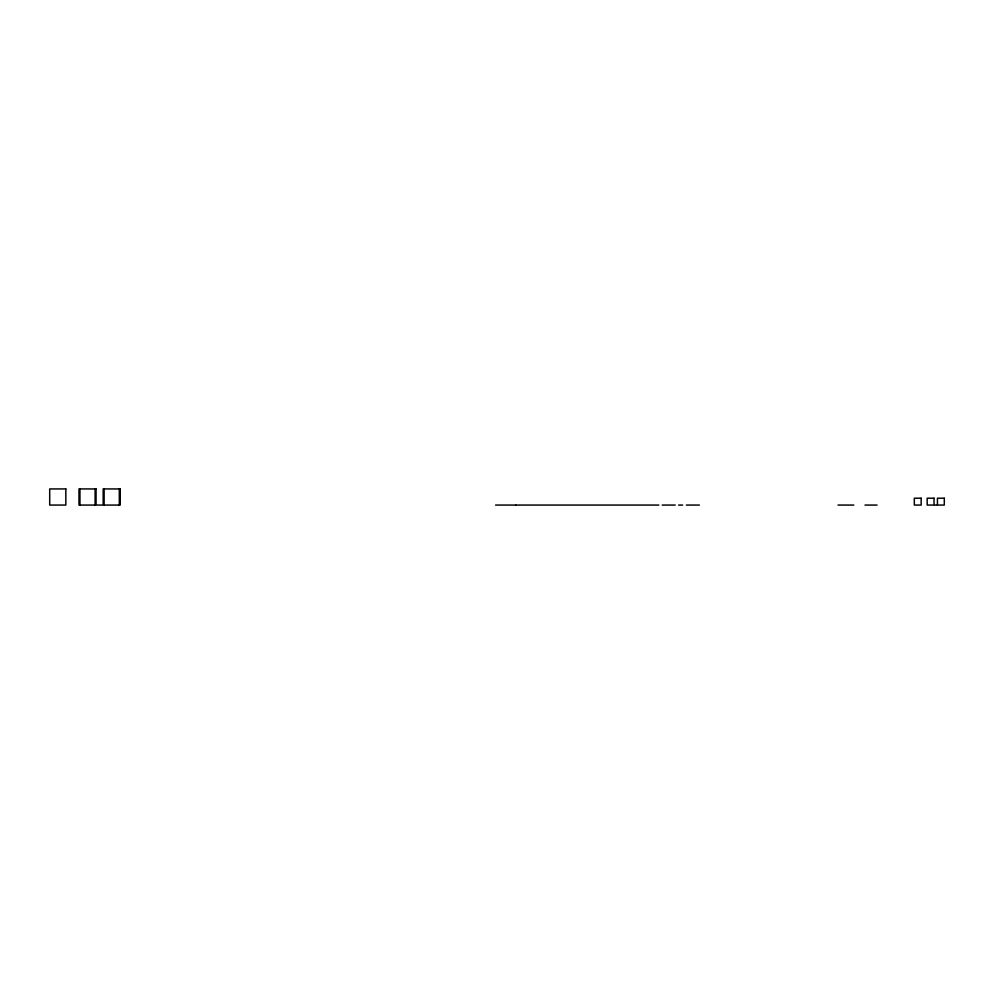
<?xml version="1.0" encoding="UTF-8"?>
<svg xmlns="http://www.w3.org/2000/svg" width="994" height="994" viewBox="0 0 994 994"><rect width="100%" height="100%" fill="white"/><g stroke="black" fill="none" stroke-linecap="round" stroke-linejoin="round"><path stroke-width="1.49" d="M97.126 505.064L102.109 505.064M495.596 505.064L515.7 505.064M515.923 505.064L658.848 505.064M662.178 505.064L675.212 505.064M678.604 505.064L682.642 505.064M686.369 505.064L699.403 505.064M838.004 505.064L853.809 505.064M865.004 505.064L877.093 505.064M934.882 505.064L936.584 505.064M119.305 488.936L119.305 505.064M104.121 488.936L104.121 505.064M95.113 488.936L95.113 505.064M79.942 488.936L79.942 505.064M65.828 488.936L49.7 488.936L49.7 505.064L65.828 505.064L65.828 488.936M96.058 488.936L78.986 488.936L78.986 505.064L96.058 505.064L96.058 488.936M120.249 488.936L103.177 488.936L103.177 505.064L120.249 505.064L120.249 488.936M921.165 498.205L914.318 498.205L914.318 505.064L921.165 505.064L921.165 498.205M934.025 498.205L927.166 498.205L927.166 505.064L934.025 505.064L934.025 498.205M944.3 498.205L937.441 498.205L937.441 505.064L944.3 505.064L944.3 498.205"/></g></svg>
